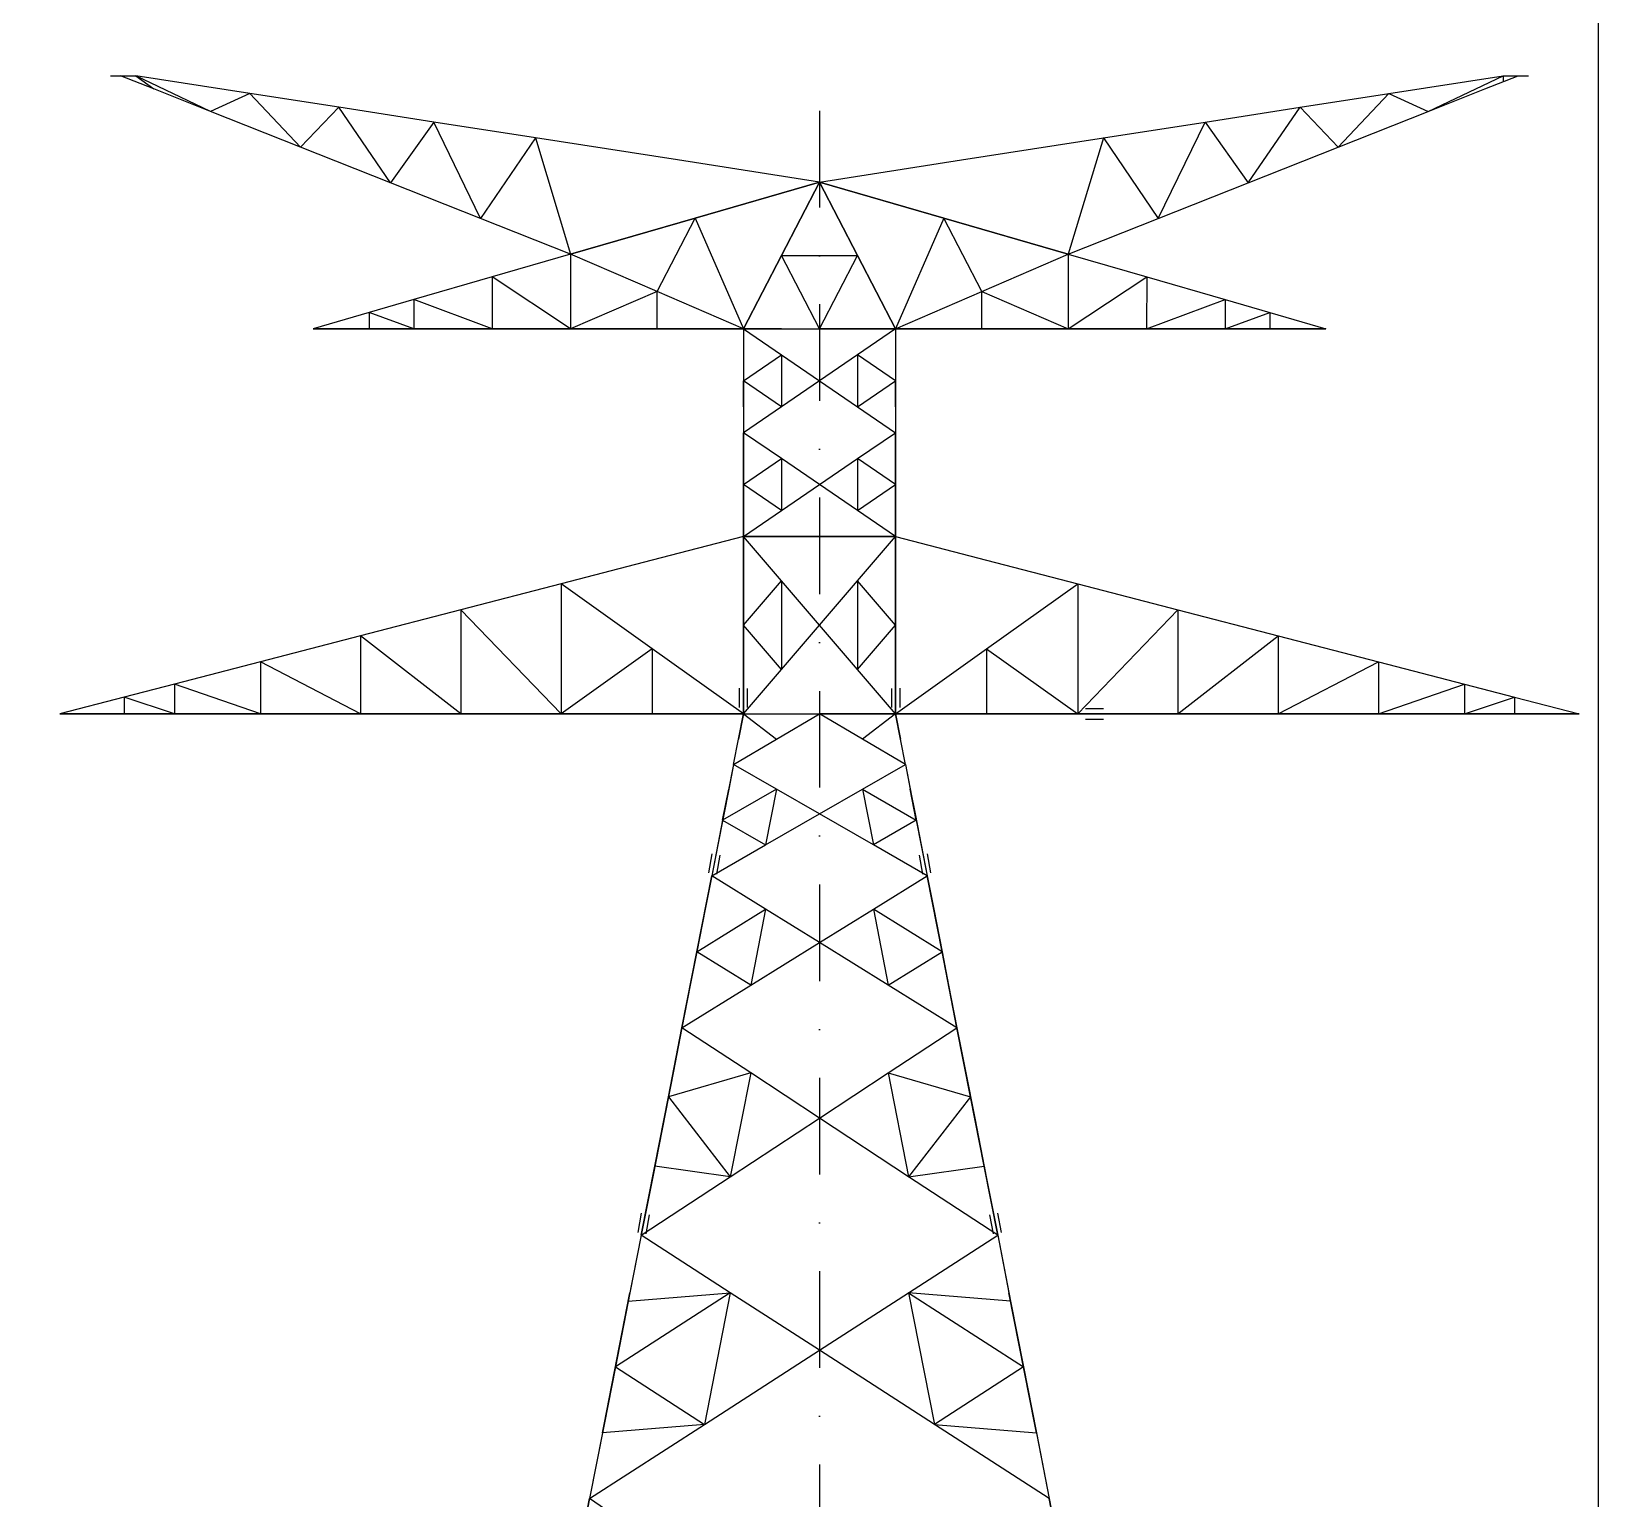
# Model space of a CAD drawing. Extents: x 554281 to 570501, y -61245 to -49765.
# Drawn here: x 568879 to 570501, y -57694 to -56176 of the extents above; entities that cross this region are included whole.
import ezdxf

# ---------------------------------------------------------------- set-up
doc = ezdxf.new("R2010")
doc.units = 0
doc.header["$LTSCALE"] = 200
doc.header["$MEASUREMENT"] = 0
doc.linetypes.add('DASHDOT', pattern=[1, 0.5, -0.25, 0, -0.25])
doc.layers.add('LS', color=7, linetype='CONTINUOUS')
doc.layers.add('MZ', color=6, linetype='DASHDOT')

msp = doc.modelspace()

# ---------------------------------------------------------------- linework, layer by layer
at = {"layer": 'LS', "color": 6, "ltscale": 0.01}
for p, q in [((568960.884, -56221.409), (568971.364, -56221.409)), ((569005.843, -56235.086), (568971.364, -56221.409)), ((569005.843, -56235.086), (568971.364, -56221.409)), ((568971.364, -56221.409), (568987.084, -56221.409)), ((569064.479, -56258.351), (568987.084, -56221.409)), ((569064.479, -56258.351), (568987.084, -56221.409)), ((568987.084, -56221.409), (569005.843, -56235.086)), ((568987.084, -56221.409), (569005.843, -56235.086)), ((569105.194, -56239.802), (568987.084, -56221.409)), ((569105.194, -56239.802), (568987.084, -56221.409)), ((570283.775, -56239.802), (570401.884, -56221.409)), ((570283.775, -56239.802), (570401.884, -56221.409)), ((570324.489, -56258.351), (570401.884, -56221.409)), ((570324.489, -56258.351), (570401.884, -56221.409)), ((570383.125, -56235.086), (570417.604, -56221.409)), ((570383.125, -56235.086), (570417.604, -56221.409)), ((570401.884, -56221.409), (570417.604, -56221.409)), ((570401.884, -56221.409), (570401.884, -56227.645)), ((570417.604, -56221.409), (570428.084, -56221.409)), ((569064.479, -56258.351), (569005.843, -56235.086)), ((569064.479, -56258.351), (569005.843, -56235.086)), ((569064.479, -56258.351), (569005.843, -56235.086)), ((569064.479, -56258.351), (569005.843, -56235.086)), ((569105.194, -56239.802), (569064.479, -56258.351)), ((569105.194, -56239.802), (569064.479, -56258.351)), ((569157.646, -56295.293), (569105.194, -56239.802)), ((569157.646, -56295.293), (569105.194, -56239.802)), ((569197.103, -56254.055), (569105.194, -56239.802)), ((569197.103, -56254.055), (569105.194, -56239.802)), ((569197.103, -56254.055), (569105.194, -56239.802)), ((569197.103, -56254.055), (569105.194, -56239.802)), ((570191.865, -56254.055), (570283.775, -56239.802)), ((570191.865, -56254.055), (570283.775, -56239.802)), ((570191.865, -56254.055), (570283.775, -56239.802)), ((570191.865, -56254.055), (570283.775, -56239.802)), ((570231.322, -56295.293), (570283.775, -56239.802)), ((570231.322, -56295.293), (570283.775, -56239.802)), ((570283.775, -56239.802), (570324.489, -56258.351)), ((570283.775, -56239.802), (570324.489, -56258.351)), ((570324.489, -56258.351), (570383.125, -56235.086)), ((570324.489, -56258.351), (570383.125, -56235.086)), ((570324.489, -56258.351), (570383.125, -56235.086)), ((570324.489, -56258.351), (570383.125, -56235.086)), ((569197.103, -56254.055), (569157.646, -56295.293)), ((569197.103, -56254.055), (569157.646, -56295.293)), ((569250.761, -56332.235), (569197.103, -56254.055)), ((569250.761, -56332.235), (569197.103, -56254.055)), ((569295.511, -56269.408), (569197.103, -56254.055)), ((569295.511, -56269.408), (569197.103, -56254.055)), ((569295.511, -56269.408), (569197.103, -56254.055)), ((569295.511, -56269.408), (569197.103, -56254.055)), ((570093.458, -56269.408), (570191.865, -56254.055)), ((570093.458, -56269.408), (570191.865, -56254.055)), ((570093.458, -56269.408), (570191.865, -56254.055)), ((570093.458, -56269.408), (570191.865, -56254.055)), ((570138.207, -56332.235), (570191.865, -56254.055)), ((570138.207, -56332.235), (570191.865, -56254.055)), ((570191.865, -56254.055), (570231.322, -56295.293)), ((570191.865, -56254.055), (570231.322, -56295.293)), ((569157.646, -56295.293), (569064.479, -56258.351)), ((569157.646, -56295.293), (569064.479, -56258.351)), ((569157.646, -56295.293), (569064.479, -56258.351)), ((569157.646, -56295.293), (569064.479, -56258.351)), ((569295.511, -56269.408), (569250.761, -56332.235)), ((569295.511, -56269.408), (569250.761, -56332.235)), ((569343.876, -56369.177), (569295.511, -56269.408)), ((569343.876, -56369.177), (569295.511, -56269.408)), ((569400.52, -56285.704), (569295.511, -56269.408)), ((569400.52, -56285.704), (569295.511, -56269.408)), ((569400.52, -56285.704), (569295.511, -56269.408)), ((569400.52, -56285.704), (569295.511, -56269.408)), ((569988.448, -56285.704), (570093.458, -56269.408)), ((569988.448, -56285.704), (570093.458, -56269.408)), ((569988.448, -56285.704), (570093.458, -56269.408)), ((569988.448, -56285.704), (570093.458, -56269.408)), ((570045.093, -56369.177), (570093.458, -56269.408)), ((570045.093, -56369.177), (570093.458, -56269.408)), ((570093.458, -56269.408), (570138.207, -56332.235)), ((570093.458, -56269.408), (570138.207, -56332.235)), ((570231.322, -56295.293), (570324.489, -56258.351)), ((570231.322, -56295.293), (570324.489, -56258.351)), ((570231.322, -56295.293), (570324.489, -56258.351)), ((570231.322, -56295.293), (570324.489, -56258.351)), ((569400.52, -56285.704), (569343.876, -56369.177)), ((569400.52, -56285.704), (569343.876, -56369.177)), ((569400.52, -56285.704), (569437.043, -56406.119)), ((569400.52, -56285.704), (569437.043, -56406.119)), ((569400.52, -56285.704), (569437.043, -56406.119)), ((569400.52, -56285.704), (569437.043, -56406.119)), ((569547.502, -56308.603), (569400.52, -56285.704)), ((569547.502, -56308.603), (569400.52, -56285.704)), ((569547.502, -56308.603), (569400.52, -56285.704)), ((569841.466, -56308.603), (569988.448, -56285.704)), ((569841.466, -56308.603), (569988.448, -56285.704)), ((569841.466, -56308.603), (569988.448, -56285.704)), ((569841.466, -56308.603), (569988.448, -56285.704)), ((569988.448, -56285.704), (569951.925, -56406.119)), ((569988.448, -56285.704), (569951.925, -56406.119)), ((569988.448, -56285.704), (569951.925, -56406.119)), ((569988.448, -56285.704), (569951.925, -56406.119)), ((569988.448, -56285.704), (570045.093, -56369.177)), ((569988.448, -56285.704), (570045.093, -56369.177)), ((569250.761, -56332.235), (569157.646, -56295.293)), ((569250.761, -56332.235), (569157.646, -56295.293)), ((569250.761, -56332.235), (569157.646, -56295.293)), ((569250.761, -56332.235), (569157.646, -56295.293)), ((570138.207, -56332.235), (570231.322, -56295.293)), ((570138.207, -56332.235), (570231.322, -56295.293)), ((570138.207, -56332.235), (570231.322, -56295.293)), ((570138.207, -56332.235), (570231.322, -56295.293)), ((569694.484, -56331.449), (569547.502, -56308.603)), ((569694.484, -56331.449), (569547.502, -56308.603)), ((569694.484, -56331.449), (569547.502, -56308.603)), ((569694.484, -56331.449), (569841.466, -56308.603)), ((569694.484, -56331.449), (569841.466, -56308.603)), ((569694.484, -56331.449), (569841.466, -56308.603)), ((569694.484, -56331.449), (569841.466, -56308.603)), ((569343.876, -56369.177), (569250.761, -56332.235)), ((569343.876, -56369.177), (569250.761, -56332.235)), ((569343.876, -56369.177), (569250.761, -56332.235)), ((569343.876, -56369.177), (569250.761, -56332.235)), ((569694.484, -56331.449), (569565.737, -56368.758)), ((569694.484, -56331.449), (569565.737, -56368.758)), ((569565.737, -56368.758), (569694.484, -56331.449)), ((569565.737, -56368.758), (569694.484, -56331.449)), ((569694.484, -56331.449), (569655.184, -56407.429)), ((569694.484, -56331.449), (569655.184, -56407.429)), ((569655.184, -56407.429), (569694.484, -56331.449)), ((569655.184, -56407.429), (569694.484, -56331.449)), ((569694.484, -56331.449), (569733.784, -56407.429)), ((569694.484, -56331.449), (569733.784, -56407.429)), ((569694.484, -56331.449), (569823.231, -56368.758)), ((569694.484, -56331.449), (569823.231, -56368.758)), ((569733.784, -56407.429), (569694.484, -56331.449)), ((569733.784, -56407.429), (569694.484, -56331.449)), ((569823.231, -56368.758), (569694.484, -56331.449)), ((569823.231, -56368.758), (569694.484, -56331.449)), ((570045.093, -56369.177), (570138.207, -56332.235)), ((570045.093, -56369.177), (570138.207, -56332.235)), ((570045.093, -56369.177), (570138.207, -56332.235)), ((570045.093, -56369.177), (570138.207, -56332.235)), ((569437.043, -56406.119), (569343.876, -56369.177)), ((569437.043, -56406.119), (569343.876, -56369.177)), ((569437.043, -56406.119), (569343.876, -56369.177)), ((569437.043, -56406.119), (569343.876, -56369.177)), ((569565.737, -56368.758), (569437.043, -56406.119)), ((569565.737, -56368.758), (569437.043, -56406.119)), ((569437.043, -56406.119), (569565.737, -56368.758)), ((569437.043, -56406.119), (569565.737, -56368.758)), ((569526.437, -56444.738), (569565.737, -56368.758)), ((569526.437, -56444.738), (569565.737, -56368.758)), ((569565.737, -56368.758), (569615.884, -56483.409)), ((569565.737, -56368.758), (569615.884, -56483.409)), ((569823.231, -56368.758), (569773.084, -56483.409)), ((569823.231, -56368.758), (569773.084, -56483.409)), ((569823.231, -56368.758), (569951.925, -56406.119)), ((569823.231, -56368.758), (569951.925, -56406.119)), ((569862.531, -56444.738), (569823.231, -56368.758)), ((569862.531, -56444.738), (569823.231, -56368.758)), ((569951.925, -56406.119), (569823.231, -56368.758)), ((569951.925, -56406.119), (569823.231, -56368.758)), ((569951.925, -56406.119), (570045.093, -56369.177)), ((569951.925, -56406.119), (570045.093, -56369.177)), ((569951.925, -56406.119), (570045.093, -56369.177)), ((569951.925, -56406.119), (570045.093, -56369.177)), ((569437.043, -56406.119), (569355.875, -56429.647)), ((569437.043, -56406.119), (569355.875, -56429.647)), ((569526.437, -56444.738), (569437.043, -56406.119)), ((569526.437, -56444.738), (569437.043, -56406.119)), ((569437.043, -56406.119), (569437.043, -56483.409)), ((569437.043, -56406.119), (569437.043, -56483.409)), ((569526.437, -56444.738), (569437.043, -56406.119)), ((569526.437, -56444.738), (569437.043, -56406.119)), ((569437.043, -56406.119), (569437.043, -56483.409)), ((569437.043, -56406.119), (569437.043, -56483.409)), ((569655.184, -56407.429), (569615.884, -56483.409)), ((569655.184, -56407.429), (569615.884, -56483.409)), ((569615.884, -56483.409), (569655.184, -56407.429)), ((569615.884, -56483.409), (569655.184, -56407.429)), ((569694.484, -56483.409), (569655.184, -56407.429)), ((569694.484, -56483.409), (569655.184, -56407.429)), ((569655.184, -56407.429), (569733.784, -56407.429)), ((569655.184, -56407.429), (569733.784, -56407.429)), ((569694.484, -56483.409), (569733.784, -56407.429)), ((569694.484, -56483.409), (569733.784, -56407.429)), ((569733.784, -56407.429), (569773.084, -56483.409)), ((569733.784, -56407.429), (569773.084, -56483.409)), ((569773.084, -56483.409), (569733.784, -56407.429)), ((569773.084, -56483.409), (569733.784, -56407.429)), ((569862.531, -56444.738), (569951.925, -56406.119)), ((569862.531, -56444.738), (569951.925, -56406.119)), ((569862.531, -56444.738), (569951.925, -56406.119)), ((569862.531, -56444.738), (569951.925, -56406.119)), ((569951.925, -56406.119), (569951.925, -56483.409)), ((569951.925, -56406.119), (569951.925, -56483.409)), ((569951.925, -56406.119), (569951.925, -56483.409)), ((569951.925, -56406.119), (569951.925, -56483.409)), ((569951.925, -56406.119), (570033.093, -56429.647)), ((569951.925, -56406.119), (570033.093, -56429.647)), ((569355.875, -56429.647), (569274.76, -56453.175)), ((569355.875, -56429.647), (569274.76, -56453.175)), ((569437.043, -56483.409), (569355.875, -56429.647)), ((569437.043, -56483.409), (569355.875, -56429.647)), ((569355.875, -56429.647), (569355.928, -56483.409)), ((569355.875, -56429.647), (569355.928, -56483.409)), ((569951.925, -56483.409), (570033.093, -56429.647)), ((569951.925, -56483.409), (570033.093, -56429.647)), ((570033.093, -56429.647), (570033.041, -56483.409)), ((570033.093, -56429.647), (570033.041, -56483.409)), ((570033.093, -56429.647), (570114.208, -56453.175)), ((570033.093, -56429.647), (570114.208, -56453.175)), ((569526.437, -56444.738), (569437.043, -56483.409)), ((569526.437, -56444.738), (569437.043, -56483.409)), ((569615.884, -56483.409), (569526.437, -56444.738)), ((569615.884, -56483.409), (569526.437, -56444.738)), ((569615.884, -56483.409), (569526.437, -56444.738)), ((569615.884, -56483.409), (569526.437, -56444.738)), ((569526.49, -56483.409), (569526.437, -56444.738)), ((569526.49, -56483.409), (569526.437, -56444.738)), ((569773.084, -56483.409), (569862.531, -56444.738)), ((569773.084, -56483.409), (569862.531, -56444.738)), ((569773.084, -56483.409), (569862.531, -56444.738)), ((569773.084, -56483.409), (569862.531, -56444.738)), ((569862.479, -56483.409), (569862.531, -56444.738)), ((569862.479, -56483.409), (569862.531, -56444.738)), ((569862.531, -56444.738), (569951.925, -56483.409)), ((569862.531, -56444.738), (569951.925, -56483.409)), ((569228.439, -56466.589), (569170.484, -56483.409)), ((569228.439, -56466.589), (569170.484, -56483.409)), ((569274.76, -56453.175), (569228.439, -56466.589)), ((569274.76, -56453.175), (569228.439, -56466.589)), ((569274.813, -56483.409), (569228.439, -56466.589)), ((569274.813, -56483.409), (569228.439, -56466.589)), ((569228.439, -56466.589), (569228.439, -56483.409)), ((569228.439, -56466.589), (569228.439, -56483.409)), ((569355.928, -56483.409), (569274.76, -56453.175)), ((569355.928, -56483.409), (569274.76, -56453.175)), ((569274.76, -56453.175), (569274.813, -56483.409)), ((569274.76, -56453.175), (569274.813, -56483.409)), ((569274.76, -56453.175), (569274.813, -56483.409)), ((570033.041, -56483.409), (570114.208, -56453.175)), ((570033.041, -56483.409), (570114.208, -56453.175)), ((570114.208, -56453.175), (570114.156, -56483.409)), ((570114.208, -56453.175), (570114.156, -56483.409)), ((570114.208, -56453.175), (570114.156, -56483.409)), ((570114.156, -56483.409), (570160.53, -56466.589)), ((570114.156, -56483.409), (570160.53, -56466.589)), ((570114.208, -56453.175), (570160.53, -56466.589)), ((570114.208, -56453.175), (570160.53, -56466.589)), ((570160.53, -56466.589), (570160.53, -56483.409)), ((570160.53, -56466.589), (570160.53, -56483.409)), ((570160.53, -56466.589), (570218.484, -56483.409)), ((570160.53, -56466.589), (570218.484, -56483.409)), ((569170.484, -56483.409), (569228.439, -56483.409)), ((569228.439, -56483.409), (569170.484, -56483.409)), ((569228.439, -56483.409), (569170.484, -56483.409)), ((569228.439, -56483.409), (569170.484, -56483.409)), ((569228.439, -56483.409), (569274.813, -56483.409)), ((569274.813, -56483.409), (569228.439, -56483.409)), ((569274.813, -56483.409), (569228.439, -56483.409)), ((569274.813, -56483.409), (569228.439, -56483.409)), ((569274.813, -56483.409), (569355.928, -56483.409)), ((569355.928, -56483.409), (569274.813, -56483.409)), ((569355.928, -56483.409), (569274.813, -56483.409)), ((569355.928, -56483.409), (569274.813, -56483.409)), ((569355.928, -56483.409), (569437.043, -56483.409)), ((569437.043, -56483.409), (569355.928, -56483.409)), ((569437.043, -56483.409), (569355.928, -56483.409)), ((569437.043, -56483.409), (569355.928, -56483.409)), ((569437.043, -56483.409), (569526.49, -56483.409)), ((569526.49, -56483.409), (569437.043, -56483.409)), ((569526.49, -56483.409), (569437.043, -56483.409)), ((569526.49, -56483.409), (569437.043, -56483.409)), ((569526.49, -56483.409), (569615.884, -56483.409)), ((569615.884, -56483.409), (569526.49, -56483.409)), ((569615.884, -56483.409), (569526.49, -56483.409)), ((569615.884, -56483.409), (569526.49, -56483.409)), ((569615.884, -56483.409), (569615.884, -56537.119)), ((569615.884, -56483.409), (569615.884, -56537.119)), ((569615.884, -56483.409), (569655.184, -56510.238)), ((569615.884, -56483.409), (569655.184, -56510.238)), ((569615.884, -56483.409), (569615.884, -56510.238)), ((569615.884, -56483.409), (569615.884, -56510.238)), ((569615.884, -56483.409), (569694.484, -56483.409)), ((569615.884, -56483.409), (569694.484, -56483.409)), ((569655.184, -56483.409), (569615.884, -56483.409)), ((569615.884, -56483.409), (569655.184, -56483.409)), ((569615.884, -56483.409), (569655.184, -56483.409)), ((569615.884, -56483.409), (569655.184, -56483.409)), ((569655.184, -56483.409), (569733.784, -56483.409)), ((569655.184, -56483.409), (569733.784, -56483.409)), ((569655.184, -56483.409), (569694.484, -56483.409)), ((569655.184, -56483.409), (569694.484, -56483.409)), ((569694.484, -56483.409), (569773.084, -56483.409)), ((569694.484, -56483.409), (569773.084, -56483.409)), ((569733.784, -56483.409), (569694.484, -56483.409)), ((569733.784, -56483.409), (569694.484, -56483.409)), ((569773.084, -56483.409), (569733.784, -56510.238)), ((569773.084, -56483.409), (569733.784, -56510.238)), ((569733.784, -56483.409), (569773.084, -56483.409)), ((569733.784, -56483.409), (569773.084, -56483.409)), ((569773.084, -56483.409), (569733.784, -56483.409)), ((569773.084, -56483.409), (569733.784, -56483.409)), ((569773.084, -56483.409), (569773.084, -56537.119)), ((569773.084, -56483.409), (569773.084, -56537.119)), ((569773.084, -56483.409), (569773.084, -56510.238)), ((569773.084, -56483.409), (569773.084, -56510.238)), ((569773.084, -56483.409), (569862.479, -56483.409)), ((569862.479, -56483.409), (569773.084, -56483.409)), ((569773.084, -56483.409), (569862.479, -56483.409)), ((569773.084, -56483.409), (569862.479, -56483.409)), ((569862.479, -56483.409), (569951.925, -56483.409)), ((569951.925, -56483.409), (569862.479, -56483.409)), ((569862.479, -56483.409), (569951.925, -56483.409)), ((569862.479, -56483.409), (569951.925, -56483.409)), ((569951.925, -56483.409), (570033.041, -56483.409)), ((570033.041, -56483.409), (569951.925, -56483.409)), ((569951.925, -56483.409), (570033.041, -56483.409)), ((569951.925, -56483.409), (570033.041, -56483.409)), ((570033.041, -56483.409), (570114.156, -56483.409)), ((570114.156, -56483.409), (570033.041, -56483.409)), ((570033.041, -56483.409), (570114.156, -56483.409)), ((570033.041, -56483.409), (570114.156, -56483.409)), ((570114.156, -56483.409), (570160.53, -56483.409)), ((570160.53, -56483.409), (570114.156, -56483.409)), ((570114.156, -56483.409), (570160.53, -56483.409)), ((570114.156, -56483.409), (570160.53, -56483.409)), ((570160.53, -56483.409), (570218.484, -56483.409)), ((570218.484, -56483.409), (570160.53, -56483.409)), ((570160.53, -56483.409), (570218.484, -56483.409)), ((570160.53, -56483.409), (570218.484, -56483.409)), ((569615.884, -56537.119), (569655.184, -56510.238)), ((569615.884, -56537.119), (569655.184, -56510.238)), ((569615.884, -56510.238), (569615.884, -56537.119)), ((569615.884, -56510.238), (569615.884, -56537.119)), ((569615.884, -56510.238), (569615.884, -56564.001)), ((569615.884, -56510.238), (569615.884, -56564.001)), ((569615.884, -56510.238), (569615.884, -56537.119)), ((569615.884, -56510.238), (569615.884, -56537.119)), ((569655.184, -56510.238), (569655.184, -56564.001)), ((569655.184, -56510.238), (569655.184, -56564.001)), ((569655.184, -56510.238), (569694.484, -56537.119)), ((569655.184, -56510.238), (569694.484, -56537.119)), ((569733.784, -56510.238), (569694.484, -56537.119)), ((569733.784, -56510.238), (569694.484, -56537.119)), ((569733.784, -56510.238), (569733.784, -56564.001)), ((569733.784, -56510.238), (569733.784, -56564.001)), ((569773.084, -56537.119), (569733.784, -56510.238)), ((569773.084, -56537.119), (569733.784, -56510.238)), ((569773.084, -56510.238), (569773.084, -56537.119)), ((569773.084, -56510.238), (569773.084, -56537.119)), ((569773.084, -56510.238), (569773.084, -56564.001)), ((569773.084, -56510.238), (569773.084, -56564.001)), ((569773.084, -56510.238), (569773.084, -56537.119)), ((569773.084, -56510.238), (569773.084, -56537.119)), ((569655.184, -56564.001), (569615.884, -56537.119)), ((569655.184, -56564.001), (569615.884, -56537.119)), ((569615.884, -56564.001), (569615.884, -56537.119)), ((569615.884, -56564.001), (569615.884, -56537.119)), ((569615.884, -56537.119), (569615.884, -56590.829)), ((569615.884, -56537.119), (569615.884, -56590.829)), ((569615.884, -56537.119), (569615.884, -56564.001)), ((569615.884, -56537.119), (569615.884, -56564.001)), ((569694.484, -56537.119), (569655.184, -56564.001)), ((569694.484, -56537.119), (569655.184, -56564.001)), ((569694.484, -56537.119), (569733.784, -56564.001)), ((569694.484, -56537.119), (569733.784, -56564.001)), ((569733.784, -56564.001), (569773.084, -56537.119)), ((569733.784, -56564.001), (569773.084, -56537.119)), ((569773.084, -56564.001), (569773.084, -56537.119)), ((569773.084, -56564.001), (569773.084, -56537.119)), ((569773.084, -56537.119), (569773.084, -56590.829)), ((569773.084, -56537.119), (569773.084, -56590.829)), ((569773.084, -56537.119), (569773.084, -56564.001)), ((569773.084, -56537.119), (569773.084, -56564.001)), ((569655.184, -56564.001), (569615.884, -56590.829)), ((569655.184, -56564.001), (569615.884, -56590.829)), ((569615.884, -56564.001), (569615.884, -56590.829)), ((569615.884, -56564.001), (569615.884, -56590.829)), ((569733.784, -56564.001), (569773.084, -56590.829)), ((569733.784, -56564.001), (569773.084, -56590.829)), ((569773.084, -56564.001), (569773.084, -56590.829)), ((569773.084, -56564.001), (569773.084, -56590.829)), ((569615.884, -56644.539), (569615.884, -56590.829)), ((569615.884, -56644.539), (569615.884, -56590.829)), ((569655.184, -56617.658), (569615.884, -56590.829)), ((569655.184, -56617.658), (569615.884, -56590.829)), ((569615.884, -56590.829), (569615.884, -56617.658)), ((569615.884, -56590.829), (569615.884, -56617.658)), ((569733.784, -56617.658), (569773.084, -56590.829)), ((569733.784, -56617.658), (569773.084, -56590.829)), ((569773.084, -56644.539), (569773.084, -56590.829)), ((569773.084, -56644.539), (569773.084, -56590.829)), ((569773.084, -56590.829), (569773.084, -56617.658)), ((569773.084, -56590.829), (569773.084, -56617.658)), ((569615.884, -56644.539), (569655.184, -56617.658)), ((569615.884, -56644.539), (569655.184, -56617.658)), ((569615.884, -56644.539), (569615.884, -56617.658)), ((569615.884, -56644.539), (569615.884, -56617.658)), ((569615.884, -56617.658), (569615.884, -56671.421)), ((569615.884, -56617.658), (569615.884, -56671.421)), ((569615.884, -56617.658), (569615.884, -56644.539)), ((569615.884, -56617.658), (569615.884, -56644.539)), ((569655.184, -56617.658), (569655.184, -56671.421)), ((569655.184, -56617.658), (569655.184, -56671.421)), ((569694.484, -56644.539), (569655.184, -56617.658)), ((569694.484, -56644.539), (569655.184, -56617.658)), ((569694.484, -56644.539), (569733.784, -56617.658)), ((569694.484, -56644.539), (569733.784, -56617.658)), ((569773.084, -56644.539), (569733.784, -56617.658)), ((569773.084, -56644.539), (569733.784, -56617.658)), ((569733.784, -56617.658), (569733.784, -56671.421)), ((569733.784, -56617.658), (569733.784, -56671.421)), ((569773.084, -56644.539), (569773.084, -56617.658)), ((569773.084, -56644.539), (569773.084, -56617.658)), ((569773.084, -56617.658), (569773.084, -56671.421)), ((569773.084, -56617.658), (569773.084, -56671.421)), ((569773.084, -56617.658), (569773.084, -56644.539)), ((569773.084, -56617.658), (569773.084, -56644.539)), ((569655.184, -56671.421), (569615.884, -56644.539)), ((569655.184, -56671.421), (569615.884, -56644.539)), ((569615.884, -56671.421), (569615.884, -56644.539)), ((569615.884, -56671.421), (569615.884, -56644.539)), ((569615.884, -56698.249), (569615.884, -56644.539)), ((569615.884, -56698.249), (569615.884, -56644.539)), ((569615.884, -56644.539), (569615.884, -56671.421)), ((569615.884, -56644.539), (569615.884, -56671.421)), ((569655.184, -56671.421), (569694.484, -56644.539)), ((569655.184, -56671.421), (569694.484, -56644.539)), ((569733.784, -56671.421), (569694.484, -56644.539)), ((569733.784, -56671.421), (569694.484, -56644.539)), ((569733.784, -56671.421), (569773.084, -56644.539)), ((569733.784, -56671.421), (569773.084, -56644.539)), ((569773.084, -56671.421), (569773.084, -56644.539)), ((569773.084, -56671.421), (569773.084, -56644.539)), ((569773.084, -56698.249), (569773.084, -56644.539)), ((569773.084, -56698.249), (569773.084, -56644.539)), ((569773.084, -56644.539), (569773.084, -56671.421)), ((569773.084, -56644.539), (569773.084, -56671.421)), ((569615.884, -56698.249), (569655.184, -56671.421)), ((569615.884, -56698.249), (569655.184, -56671.421)), ((569615.884, -56671.421), (569615.884, -56698.249)), ((569615.884, -56671.421), (569615.884, -56698.249)), ((569773.084, -56698.249), (569733.784, -56671.421)), ((569773.084, -56698.249), (569733.784, -56671.421)), ((569773.084, -56671.421), (569773.084, -56698.249)), ((569773.084, -56671.421), (569773.084, -56698.249)), ((569615.884, -56698.249), (569521.564, -56722.72)), ((569615.884, -56698.249), (569521.564, -56722.72)), ((569615.884, -56698.249), (569521.564, -56722.72)), ((569615.884, -56698.249), (569521.564, -56722.72)), ((569615.884, -56698.249), (569773.084, -56698.249)), ((569615.884, -56698.249), (569773.084, -56698.249)), ((569615.884, -56698.249), (569773.084, -56698.249)), ((569773.084, -56698.249), (569615.884, -56698.249)), ((569615.884, -56789.949), (569615.884, -56698.249)), ((569615.884, -56789.949), (569615.884, -56698.249)), ((569655.184, -56744.099), (569615.884, -56698.249)), ((569655.184, -56744.099), (569615.884, -56698.249)), ((569615.884, -56698.249), (569615.884, -56744.099)), ((569615.884, -56698.249), (569615.884, -56744.099)), ((569733.784, -56744.099), (569773.084, -56698.249)), ((569733.784, -56744.099), (569773.084, -56698.249)), ((569773.084, -56698.249), (569867.404, -56722.72)), ((569773.084, -56698.249), (569867.404, -56722.72)), ((569773.084, -56789.949), (569773.084, -56698.249)), ((569773.084, -56789.949), (569773.084, -56698.249)), ((569773.084, -56698.249), (569773.084, -56744.099)), ((569773.084, -56698.249), (569773.084, -56744.099)), ((569773.084, -56698.249), (569867.404, -56722.72)), ((569773.084, -56698.249), (569867.404, -56722.72)), ((569521.564, -56722.72), (569427.244, -56747.139)), ((569521.564, -56722.72), (569427.244, -56747.139)), ((569521.564, -56722.72), (569427.244, -56747.139)), ((569521.564, -56722.72), (569427.244, -56747.139)), ((569867.404, -56722.72), (569961.724, -56747.139)), ((569867.404, -56722.72), (569961.724, -56747.139)), ((569867.404, -56722.72), (569961.724, -56747.139)), ((569867.404, -56722.72), (569961.724, -56747.139)), ((569427.244, -56747.139), (569323.492, -56774.072)), ((569427.244, -56747.139), (569323.492, -56774.072)), ((569521.564, -56814.42), (569427.244, -56747.139)), ((569521.564, -56814.42), (569427.244, -56747.139)), ((569427.244, -56747.139), (569427.244, -56881.649)), ((569427.244, -56747.139), (569427.244, -56881.649)), ((569521.564, -56814.42), (569427.244, -56747.139)), ((569521.564, -56814.42), (569427.244, -56747.139)), ((569427.244, -56747.139), (569427.244, -56881.649)), ((569427.244, -56747.139), (569427.244, -56881.649)), ((569615.884, -56789.949), (569655.184, -56744.099)), ((569615.884, -56789.949), (569655.184, -56744.099)), ((569615.884, -56789.949), (569615.884, -56744.099)), ((569615.884, -56789.949), (569615.884, -56744.099)), ((569615.884, -56744.099), (569615.884, -56835.799)), ((569615.884, -56744.099), (569615.884, -56835.799)), ((569615.884, -56744.099), (569615.884, -56789.949)), ((569615.884, -56744.099), (569615.884, -56789.949)), ((569655.184, -56744.099), (569655.184, -56835.799)), ((569655.184, -56744.099), (569655.184, -56835.799)), ((569694.484, -56789.949), (569655.184, -56744.099)), ((569694.484, -56789.949), (569655.184, -56744.099)), ((569694.484, -56789.949), (569733.784, -56744.099)), ((569694.484, -56789.949), (569733.784, -56744.099)), ((569773.084, -56789.949), (569733.784, -56744.099)), ((569773.084, -56789.949), (569733.784, -56744.099)), ((569733.784, -56744.099), (569733.784, -56835.799)), ((569733.784, -56744.099), (569733.784, -56835.799)), ((569773.084, -56789.949), (569773.084, -56744.099)), ((569773.084, -56789.949), (569773.084, -56744.099)), ((569773.084, -56744.099), (569773.084, -56835.799)), ((569773.084, -56744.099), (569773.084, -56835.799)), ((569773.084, -56744.099), (569773.084, -56789.949)), ((569773.084, -56744.099), (569773.084, -56789.949)), ((569867.404, -56814.42), (569961.724, -56747.139)), ((569867.404, -56814.42), (569961.724, -56747.139)), ((569867.404, -56814.42), (569961.724, -56747.139)), ((569867.404, -56814.42), (569961.724, -56747.139)), ((569961.724, -56747.139), (569961.724, -56881.649)), ((569961.724, -56747.139), (569961.724, -56881.649)), ((569961.724, -56747.139), (569961.724, -56881.649)), ((569961.724, -56747.139), (569961.724, -56881.649)), ((569961.724, -56747.139), (570065.476, -56774.072)), ((569961.724, -56747.139), (570065.476, -56774.072)), ((569323.492, -56774.072), (569219.74, -56800.953)), ((569323.492, -56774.072), (569219.74, -56800.953)), ((569427.244, -56881.649), (569323.492, -56774.072)), ((569427.244, -56881.649), (569323.492, -56774.072)), ((569323.492, -56774.072), (569323.492, -56881.649)), ((569323.492, -56774.072), (569323.492, -56881.649)), ((569961.724, -56881.649), (570065.476, -56774.072)), ((569961.724, -56881.649), (570065.476, -56774.072)), ((570065.476, -56774.072), (570065.476, -56881.649)), ((570065.476, -56774.072), (570065.476, -56881.649)), ((570065.476, -56774.072), (570169.228, -56800.953)), ((570065.476, -56774.072), (570169.228, -56800.953)), ((569655.184, -56835.799), (569615.884, -56789.949)), ((569655.184, -56835.799), (569615.884, -56789.949)), ((569615.884, -56835.799), (569615.884, -56789.949)), ((569615.884, -56835.799), (569615.884, -56789.949)), ((569615.884, -56881.649), (569615.884, -56789.949)), ((569615.884, -56881.649), (569615.884, -56789.949)), ((569615.884, -56789.949), (569615.884, -56835.799)), ((569615.884, -56789.949), (569615.884, -56835.799)), ((569655.184, -56835.799), (569694.484, -56789.949)), ((569655.184, -56835.799), (569694.484, -56789.949)), ((569733.784, -56835.799), (569694.484, -56789.949)), ((569733.784, -56835.799), (569694.484, -56789.949)), ((569733.784, -56835.799), (569773.084, -56789.949)), ((569733.784, -56835.799), (569773.084, -56789.949)), ((569773.084, -56835.799), (569773.084, -56789.949)), ((569773.084, -56835.799), (569773.084, -56789.949)), ((569773.084, -56881.649), (569773.084, -56789.949)), ((569773.084, -56881.649), (569773.084, -56789.949)), ((569773.084, -56789.949), (569773.084, -56835.799)), ((569773.084, -56789.949), (569773.084, -56835.799)), ((569219.74, -56800.953), (569115.988, -56827.835)), ((569219.74, -56800.953), (569115.988, -56827.835)), ((569323.492, -56881.649), (569219.74, -56800.953)), ((569323.492, -56881.649), (569219.74, -56800.953)), ((569219.74, -56800.953), (569219.74, -56881.649)), ((569219.74, -56800.953), (569219.74, -56881.649)), ((570065.476, -56881.649), (570169.228, -56800.953)), ((570065.476, -56881.649), (570169.228, -56800.953)), ((570169.228, -56800.953), (570169.228, -56881.649)), ((570169.228, -56800.953), (570169.228, -56881.649)), ((570169.228, -56800.953), (570272.98, -56827.835)), ((570169.228, -56800.953), (570272.98, -56827.835)), ((569521.564, -56814.42), (569427.244, -56881.649)), ((569521.564, -56814.42), (569427.244, -56881.649)), ((569615.884, -56881.649), (569521.564, -56814.42)), ((569615.884, -56881.649), (569521.564, -56814.42)), ((569615.884, -56881.649), (569521.564, -56814.42)), ((569615.884, -56881.649), (569521.564, -56814.42)), ((569521.564, -56814.42), (569521.564, -56881.649)), ((569521.564, -56814.42), (569521.564, -56881.649)), ((569773.084, -56881.649), (569867.404, -56814.42)), ((569773.084, -56881.649), (569867.404, -56814.42)), ((569773.084, -56881.649), (569867.404, -56814.42)), ((569773.084, -56881.649), (569867.404, -56814.42)), ((569867.404, -56814.42), (569961.724, -56881.649)), ((569867.404, -56814.42), (569961.724, -56881.649)), ((569867.404, -56814.42), (569867.404, -56881.649)), ((569867.404, -56814.42), (569867.404, -56881.649)), ((569115.988, -56827.835), (569027.065, -56850.891)), ((569115.988, -56827.835), (569027.065, -56850.891)), ((569219.74, -56881.649), (569115.988, -56827.835)), ((569219.74, -56881.649), (569115.988, -56827.835)), ((569115.988, -56827.835), (569115.988, -56881.649)), ((569115.988, -56827.835), (569115.988, -56881.649)), ((569115.988, -56827.835), (569115.988, -56881.649)), ((569615.884, -56881.649), (569655.184, -56835.799)), ((569615.884, -56881.649), (569655.184, -56835.799)), ((569615.884, -56835.799), (569615.884, -56881.649)), ((569615.884, -56835.799), (569615.884, -56881.649)), ((569773.084, -56881.649), (569733.784, -56835.799)), ((569773.084, -56881.649), (569733.784, -56835.799)), ((569773.084, -56835.799), (569773.084, -56881.649)), ((569773.084, -56835.799), (569773.084, -56881.649)), ((570169.228, -56881.649), (570272.98, -56827.835)), ((570169.228, -56881.649), (570272.98, -56827.835)), ((570272.98, -56827.835), (570272.98, -56881.649)), ((570272.98, -56827.835), (570272.98, -56881.649)), ((570272.98, -56827.835), (570272.98, -56881.649)), ((570272.98, -56827.835), (570361.903, -56850.891)), ((570272.98, -56827.835), (570361.903, -56850.891)), ((569027.065, -56850.891), (568975.189, -56864.357)), ((569027.065, -56850.891), (568975.189, -56864.357)), ((569115.988, -56881.649), (569027.065, -56850.891)), ((569115.988, -56881.649), (569027.065, -56850.891)), ((569027.065, -56850.891), (569027.065, -56881.649)), ((569027.065, -56850.891), (569027.065, -56881.649)), ((569611.415, -56855.361), (569611.394, -56875.352)), ((569619.799, -56855.369), (569619.778, -56875.361)), ((569769.17, -56855.369), (569769.191, -56875.361)), ((569777.554, -56855.361), (569777.575, -56875.352)), ((570272.98, -56881.649), (570361.903, -56850.891)), ((570272.98, -56881.649), (570361.903, -56850.891)), ((570361.903, -56850.891), (570361.903, -56881.649)), ((570361.903, -56850.891), (570361.903, -56881.649)), ((570361.903, -56850.891), (570413.779, -56864.357)), ((570361.903, -56850.891), (570413.779, -56864.357)), ((568975.189, -56864.357), (568908.484, -56881.649)), ((568975.189, -56864.357), (568908.484, -56881.649)), ((569027.065, -56881.649), (568975.189, -56864.357)), ((569027.065, -56881.649), (568975.189, -56864.357)), ((568975.189, -56864.357), (568975.189, -56881.649)), ((568975.189, -56864.357), (568975.189, -56881.649)), ((570361.903, -56881.649), (570413.779, -56864.357)), ((570361.903, -56881.649), (570413.779, -56864.357)), ((570413.779, -56864.357), (570413.779, -56881.649)), ((570413.779, -56864.357), (570413.779, -56881.649)), ((570413.779, -56864.357), (570480.484, -56881.649)), ((570413.779, -56864.357), (570480.484, -56881.649)), ((568908.484, -56881.649), (568975.189, -56881.649)), ((568975.189, -56881.649), (568908.484, -56881.649)), ((568975.189, -56881.649), (568908.484, -56881.649)), ((568975.189, -56881.649), (568908.484, -56881.649)), ((568975.189, -56881.649), (569027.065, -56881.649)), ((569027.065, -56881.649), (568975.189, -56881.649)), ((569027.065, -56881.649), (568975.189, -56881.649)), ((569027.065, -56881.649), (568975.189, -56881.649)), ((569027.065, -56881.649), (569115.988, -56881.649)), ((569115.988, -56881.649), (569027.065, -56881.649)), ((569115.988, -56881.649), (569027.065, -56881.649)), ((569115.988, -56881.649), (569027.065, -56881.649)), ((569115.988, -56881.649), (569219.74, -56881.649)), ((569219.74, -56881.649), (569115.988, -56881.649)), ((569219.74, -56881.649), (569115.988, -56881.649)), ((569219.74, -56881.649), (569115.988, -56881.649)), ((569219.74, -56881.649), (569323.492, -56881.649)), ((569323.492, -56881.649), (569219.74, -56881.649)), ((569323.492, -56881.649), (569219.74, -56881.649)), ((569323.492, -56881.649), (569219.74, -56881.649)), ((569323.492, -56881.649), (569427.244, -56881.649)), ((569427.244, -56881.649), (569323.492, -56881.649)), ((569427.244, -56881.649), (569323.492, -56881.649)), ((569427.244, -56881.649), (569323.492, -56881.649)), ((569427.244, -56881.649), (569521.564, -56881.649)), ((569521.564, -56881.649), (569427.244, -56881.649)), ((569521.564, -56881.649), (569427.244, -56881.649)), ((569521.564, -56881.649), (569427.244, -56881.649)), ((569521.564, -56881.649), (569615.884, -56881.649)), ((569615.884, -56881.649), (569521.564, -56881.649)), ((569615.884, -56881.649), (569521.564, -56881.649)), ((569615.884, -56881.649), (569521.564, -56881.649)), ((569605.614, -56934.049), (569615.884, -56881.649)), ((569605.614, -56934.049), (569615.884, -56881.649)), ((569610.749, -56907.849), (569615.884, -56881.649)), ((569610.749, -56907.849), (569615.884, -56881.649)), ((569615.884, -56881.649), (569610.749, -56907.849)), ((569615.884, -56881.649), (569610.749, -56907.849)), ((569615.884, -56881.649), (569694.484, -56881.649)), ((569615.884, -56881.649), (569655.184, -56881.649)), ((569615.884, -56881.649), (569655.184, -56881.649)), ((569615.884, -56881.649), (569655.184, -56881.649)), ((569615.884, -56881.649), (569655.184, -56881.649)), ((569615.884, -56881.649), (569694.484, -56881.649)), ((569615.884, -56881.649), (569694.484, -56881.649)), ((569615.884, -56881.649), (569694.484, -56881.649)), ((569615.884, -56881.649), (569655.184, -56881.649)), ((569615.884, -56881.649), (569655.184, -56881.649)), ((569615.884, -56881.649), (569655.184, -56881.649)), ((569615.884, -56881.649), (569655.184, -56881.649)), ((569615.884, -56881.649), (569650.049, -56907.849)), ((569615.884, -56881.649), (569650.049, -56907.849)), ((569650.049, -56907.849), (569694.484, -56881.649)), ((569650.049, -56907.849), (569694.484, -56881.649)), ((569655.184, -56881.649), (569733.784, -56881.649)), ((569655.184, -56881.649), (569733.784, -56881.649)), ((569655.184, -56881.649), (569694.484, -56881.649)), ((569655.184, -56881.649), (569694.484, -56881.649)), ((569655.184, -56881.649), (569733.784, -56881.649)), ((569655.184, -56881.649), (569733.784, -56881.649)), ((569655.184, -56881.649), (569694.484, -56881.649)), ((569655.184, -56881.649), (569694.484, -56881.649)), ((569694.484, -56881.649), (569773.084, -56881.649)), ((569733.784, -56881.649), (569694.484, -56881.649)), ((569733.784, -56881.649), (569694.484, -56881.649)), ((569694.484, -56881.649), (569773.084, -56881.649)), ((569694.484, -56881.649), (569773.084, -56881.649)), ((569694.484, -56881.649), (569773.084, -56881.649)), ((569733.784, -56881.649), (569694.484, -56881.649)), ((569733.784, -56881.649), (569694.484, -56881.649)), ((569738.919, -56907.849), (569694.484, -56881.649)), ((569738.919, -56907.849), (569694.484, -56881.649)), ((569773.084, -56881.649), (569733.784, -56881.649)), ((569733.784, -56881.649), (569773.084, -56881.649)), ((569773.084, -56881.649), (569733.784, -56881.649)), ((569773.084, -56881.649), (569733.784, -56881.649)), ((569773.084, -56881.649), (569733.784, -56881.649)), ((569733.784, -56881.649), (569773.084, -56881.649)), ((569773.084, -56881.649), (569733.784, -56881.649)), ((569773.084, -56881.649), (569733.784, -56881.649)), ((569773.084, -56881.649), (569733.784, -56881.649)), ((569733.784, -56881.649), (569773.084, -56881.649)), ((569773.084, -56881.649), (569733.784, -56881.649)), ((569773.084, -56881.649), (569733.784, -56881.649)), ((569773.084, -56881.649), (569738.919, -56907.849)), ((569773.084, -56881.649), (569738.919, -56907.849)), ((569773.084, -56881.649), (569867.404, -56881.649)), ((569867.404, -56881.649), (569773.084, -56881.649)), ((569773.084, -56881.649), (569867.404, -56881.649)), ((569773.084, -56881.649), (569867.404, -56881.649)), ((569778.219, -56907.849), (569773.084, -56881.649)), ((569778.219, -56907.849), (569773.084, -56881.649)), ((569783.355, -56934.049), (569773.084, -56881.649)), ((569783.355, -56934.049), (569773.084, -56881.649)), ((569773.084, -56881.649), (569778.219, -56907.849)), ((569773.084, -56881.649), (569778.219, -56907.849)), ((569867.404, -56881.649), (569961.724, -56881.649)), ((569961.724, -56881.649), (569867.404, -56881.649)), ((569867.404, -56881.649), (569961.724, -56881.649)), ((569867.404, -56881.649), (569961.724, -56881.649)), ((569961.724, -56881.649), (570065.476, -56881.649)), ((570065.476, -56881.649), (569961.724, -56881.649)), ((569961.724, -56881.649), (570065.476, -56881.649)), ((569961.724, -56881.649), (570065.476, -56881.649)), ((569969.94, -56876.184), (569988.352, -56876.184)), ((569969.94, -56887.115), (569988.352, -56887.115)), ((570065.476, -56881.649), (570169.228, -56881.649)), ((570169.228, -56881.649), (570065.476, -56881.649)), ((570065.476, -56881.649), (570169.228, -56881.649)), ((570065.476, -56881.649), (570169.228, -56881.649)), ((570169.228, -56881.649), (570272.98, -56881.649)), ((570272.98, -56881.649), (570169.228, -56881.649)), ((570169.228, -56881.649), (570272.98, -56881.649)), ((570169.228, -56881.649), (570272.98, -56881.649)), ((570272.98, -56881.649), (570361.903, -56881.649)), ((570361.903, -56881.649), (570272.98, -56881.649)), ((570272.98, -56881.649), (570361.903, -56881.649)), ((570272.98, -56881.649), (570361.903, -56881.649)), ((570361.903, -56881.649), (570413.779, -56881.649)), ((570413.779, -56881.649), (570361.903, -56881.649)), ((570361.903, -56881.649), (570413.779, -56881.649)), ((570361.903, -56881.649), (570413.779, -56881.649)), ((570413.779, -56881.649), (570480.484, -56881.649)), ((570480.484, -56881.649), (570413.779, -56881.649)), ((570413.779, -56881.649), (570480.484, -56881.649)), ((570413.779, -56881.649), (570480.484, -56881.649)), ((569605.614, -56934.049), (569610.749, -56907.849)), ((569605.614, -56934.049), (569610.749, -56907.849)), ((569605.614, -56934.049), (569650.049, -56907.849)), ((569605.614, -56934.049), (569650.049, -56907.849)), ((569783.355, -56934.049), (569738.919, -56907.849)), ((569783.355, -56934.049), (569738.919, -56907.849)), ((569783.355, -56934.049), (569778.219, -56907.849)), ((569783.355, -56934.049), (569778.219, -56907.849)), ((569605.614, -56934.049), (569594.295, -56991.689)), ((569605.614, -56934.049), (569594.295, -56991.689)), ((569605.614, -56934.049), (569600.583, -56959.621)), ((569605.614, -56934.049), (569600.583, -56959.621)), ((569650.049, -56959.621), (569605.614, -56934.049)), ((569650.049, -56959.621), (569605.614, -56934.049)), ((569738.919, -56959.621), (569783.355, -56934.049)), ((569738.919, -56959.621), (569783.355, -56934.049)), ((569783.355, -56934.049), (569788.385, -56959.621)), ((569783.355, -56934.049), (569788.385, -56959.621)), ((569783.355, -56934.049), (569794.673, -56991.689)), ((569783.355, -56934.049), (569794.673, -56991.689)), ((569600.583, -56959.621), (569589.317, -57017.261)), ((569600.583, -56959.621), (569589.317, -57017.261)), ((569594.295, -56991.689), (569600.583, -56959.621)), ((569594.295, -56991.689), (569600.583, -56959.621)), ((569650.049, -56959.621), (569594.295, -56991.689)), ((569650.049, -56959.621), (569594.295, -56991.689)), ((569600.583, -56959.621), (569595.605, -56985.192)), ((569600.583, -56959.621), (569595.605, -56985.192)), ((569650.049, -56959.621), (569638.731, -57017.261)), ((569650.049, -56959.621), (569638.731, -57017.261)), ((569694.484, -56985.192), (569650.049, -56959.621)), ((569694.484, -56985.192), (569650.049, -56959.621)), ((569694.484, -56985.192), (569738.919, -56959.621)), ((569694.484, -56985.192), (569738.919, -56959.621)), ((569738.919, -56959.621), (569794.673, -56991.689)), ((569738.919, -56959.621), (569794.673, -56991.689)), ((569738.919, -56959.621), (569750.238, -57017.261)), ((569738.919, -56959.621), (569750.238, -57017.261)), ((569788.385, -56959.621), (569793.363, -56985.192)), ((569788.385, -56959.621), (569793.363, -56985.192)), ((569794.673, -56991.689), (569788.385, -56959.621)), ((569794.673, -56991.689), (569788.385, -56959.621)), ((569788.385, -56959.621), (569799.651, -57017.261)), ((569788.385, -56959.621), (569799.651, -57017.261)), ((569595.605, -56985.192), (569589.317, -57017.261)), ((569595.605, -56985.192), (569589.317, -57017.261)), ((569638.731, -57017.261), (569694.484, -56985.192)), ((569638.731, -57017.261), (569694.484, -56985.192)), ((569750.238, -57017.261), (569694.484, -56985.192)), ((569750.238, -57017.261), (569694.484, -56985.192)), ((569793.363, -56985.192), (569799.651, -57017.261)), ((569793.363, -56985.192), (569799.651, -57017.261)), ((569594.295, -56991.689), (569583.029, -57049.329)), ((569594.295, -56991.689), (569583.029, -57049.329)), ((569594.295, -56991.689), (569589.317, -57017.261)), ((569594.295, -56991.689), (569589.317, -57017.261)), ((569594.295, -56991.689), (569638.731, -57017.261)), ((569594.295, -56991.689), (569638.731, -57017.261)), ((569794.673, -56991.689), (569750.238, -57017.261)), ((569794.673, -56991.689), (569750.238, -57017.261)), ((569794.673, -56991.689), (569805.939, -57049.329)), ((569794.673, -56991.689), (569805.939, -57049.329)), ((569794.673, -56991.689), (569799.651, -57017.261)), ((569794.673, -56991.689), (569799.651, -57017.261)), ((569589.317, -57017.261), (569583.029, -57049.329)), ((569589.317, -57017.261), (569583.029, -57049.329)), ((569583.029, -57049.329), (569638.731, -57017.261)), ((569583.029, -57049.329), (569638.731, -57017.261)), ((569805.939, -57049.329), (569750.238, -57017.261)), ((569805.939, -57049.329), (569750.238, -57017.261)), ((569799.651, -57017.261), (569805.939, -57049.329)), ((569799.651, -57017.261), (569805.939, -57049.329)), ((569799.651, -57017.261), (569805.939, -57049.329)), ((569799.651, -57017.261), (569805.939, -57049.329)), ((569583.125, -57026.575), (569579.616, -57046.256)), ((569591.379, -57028.047), (569587.869, -57047.728)), ((569797.589, -57028.047), (569801.099, -57047.728)), ((569805.843, -57026.575), (569809.353, -57046.256)), ((569567.571, -57127.929), (569583.029, -57049.329)), ((569567.571, -57127.929), (569583.029, -57049.329)), ((569583.029, -57049.329), (569576.217, -57083.861)), ((569583.029, -57049.329), (569576.217, -57083.861)), ((569638.731, -57083.861), (569583.029, -57049.329)), ((569638.731, -57083.861), (569583.029, -57049.329)), ((569750.238, -57083.861), (569805.939, -57049.329)), ((569750.238, -57083.861), (569805.939, -57049.329)), ((569821.397, -57127.929), (569805.939, -57049.329)), ((569821.397, -57127.929), (569805.939, -57049.329)), ((569805.939, -57049.329), (569812.751, -57083.861)), ((569805.939, -57049.329), (569812.751, -57083.861)), ((569576.217, -57083.861), (569560.812, -57162.461)), ((569576.217, -57083.861), (569560.812, -57162.461)), ((569567.571, -57127.929), (569638.731, -57083.861)), ((569567.571, -57127.929), (569638.731, -57083.861)), ((569576.217, -57083.861), (569567.571, -57127.929)), ((569576.217, -57083.861), (569567.571, -57127.929)), ((569576.217, -57083.861), (569569.458, -57118.393)), ((569576.217, -57083.861), (569569.458, -57118.393)), ((569638.731, -57083.861), (569623.325, -57162.461)), ((569638.731, -57083.861), (569623.325, -57162.461)), ((569694.484, -57118.393), (569638.731, -57083.861)), ((569694.484, -57118.393), (569638.731, -57083.861)), ((569694.484, -57118.393), (569750.238, -57083.861)), ((569694.484, -57118.393), (569750.238, -57083.861)), ((569750.238, -57083.861), (569765.643, -57162.461)), ((569750.238, -57083.861), (569765.643, -57162.461)), ((569821.397, -57127.929), (569750.238, -57083.861)), ((569821.397, -57127.929), (569750.238, -57083.861)), ((569812.751, -57083.861), (569821.397, -57127.929)), ((569812.751, -57083.861), (569821.397, -57127.929)), ((569812.751, -57083.861), (569828.157, -57162.461)), ((569812.751, -57083.861), (569828.157, -57162.461)), ((569812.751, -57083.861), (569819.511, -57118.393)), ((569812.751, -57083.861), (569819.511, -57118.393)), ((569552.166, -57206.529), (569567.571, -57127.929)), ((569552.166, -57206.529), (569567.571, -57127.929)), ((569569.458, -57118.393), (569560.812, -57162.461)), ((569569.458, -57118.393), (569560.812, -57162.461)), ((569567.571, -57127.929), (569560.812, -57162.461)), ((569567.571, -57127.929), (569560.812, -57162.461)), ((569623.325, -57162.461), (569567.571, -57127.929)), ((569623.325, -57162.461), (569567.571, -57127.929)), ((569623.325, -57162.461), (569694.484, -57118.393)), ((569623.325, -57162.461), (569694.484, -57118.393)), ((569765.643, -57162.461), (569694.484, -57118.393)), ((569765.643, -57162.461), (569694.484, -57118.393)), ((569765.643, -57162.461), (569821.397, -57127.929)), ((569765.643, -57162.461), (569821.397, -57127.929)), ((569819.511, -57118.393), (569828.157, -57162.461)), ((569819.511, -57118.393), (569828.157, -57162.461)), ((569821.397, -57127.929), (569828.157, -57162.461)), ((569821.397, -57127.929), (569828.157, -57162.461)), ((569836.803, -57206.529), (569821.397, -57127.929)), ((569836.803, -57206.529), (569821.397, -57127.929)), ((569552.166, -57206.529), (569623.325, -57162.461)), ((569552.166, -57206.529), (569623.325, -57162.461)), ((569560.812, -57162.461), (569552.166, -57206.529)), ((569560.812, -57162.461), (569552.166, -57206.529)), ((569836.803, -57206.529), (569765.643, -57162.461)), ((569836.803, -57206.529), (569765.643, -57162.461)), ((569828.157, -57162.461), (569836.803, -57206.529)), ((569828.157, -57162.461), (569836.803, -57206.529)), ((569538.123, -57278.16), (569552.166, -57206.529)), ((569538.123, -57278.16), (569552.166, -57206.529)), ((569552.166, -57206.529), (569542.996, -57253.323)), ((569552.166, -57206.529), (569542.996, -57253.323)), ((569623.325, -57253.323), (569552.166, -57206.529)), ((569623.325, -57253.323), (569552.166, -57206.529)), ((569765.643, -57253.323), (569836.803, -57206.529)), ((569765.643, -57253.323), (569836.803, -57206.529)), ((569850.846, -57278.16), (569836.803, -57206.529)), ((569850.846, -57278.16), (569836.803, -57206.529)), ((569836.803, -57206.529), (569845.973, -57253.323)), ((569836.803, -57206.529), (569845.973, -57253.323)), ((569542.996, -57253.323), (569521.931, -57360.743)), ((569542.996, -57253.323), (569521.931, -57360.743)), ((569542.996, -57253.323), (569533.826, -57300.116)), ((569542.996, -57253.323), (569533.826, -57300.116)), ((569623.325, -57253.323), (569538.123, -57278.16)), ((569623.325, -57253.323), (569538.123, -57278.16)), ((569538.123, -57278.16), (569542.996, -57253.323)), ((569538.123, -57278.16), (569542.996, -57253.323)), ((569623.325, -57253.323), (569602.26, -57360.743)), ((569623.325, -57253.323), (569602.26, -57360.743)), ((569694.484, -57300.116), (569623.325, -57253.323)), ((569694.484, -57300.116), (569623.325, -57253.323)), ((569694.484, -57300.116), (569765.643, -57253.323)), ((569694.484, -57300.116), (569765.643, -57253.323)), ((569765.643, -57253.323), (569850.846, -57278.16)), ((569765.643, -57253.323), (569850.846, -57278.16)), ((569765.643, -57253.323), (569786.708, -57360.743)), ((569765.643, -57253.323), (569786.708, -57360.743)), ((569850.846, -57278.16), (569845.973, -57253.323)), ((569850.846, -57278.16), (569845.973, -57253.323)), ((569845.973, -57253.323), (569867.037, -57360.743)), ((569845.973, -57253.323), (569867.037, -57360.743)), ((569845.973, -57253.323), (569855.143, -57300.116)), ((569845.973, -57253.323), (569855.143, -57300.116)), ((569538.123, -57278.16), (569521.931, -57360.743)), ((569538.123, -57278.16), (569521.931, -57360.743)), ((569524.079, -57349.739), (569538.123, -57278.16)), ((569524.079, -57349.739), (569538.123, -57278.16)), ((569538.123, -57278.16), (569602.26, -57360.743)), ((569538.123, -57278.16), (569602.26, -57360.743)), ((569850.846, -57278.16), (569786.708, -57360.743)), ((569850.846, -57278.16), (569786.708, -57360.743)), ((569850.846, -57278.16), (569867.037, -57360.743)), ((569850.846, -57278.16), (569867.037, -57360.743)), ((569864.889, -57349.739), (569850.846, -57278.16)), ((569864.889, -57349.739), (569850.846, -57278.16)), ((569533.826, -57300.116), (569521.931, -57360.743)), ((569533.826, -57300.116), (569521.931, -57360.743)), ((569602.26, -57360.743), (569694.484, -57300.116)), ((569602.26, -57360.743), (569694.484, -57300.116)), ((569786.708, -57360.743), (569694.484, -57300.116)), ((569786.708, -57360.743), (569694.484, -57300.116)), ((569855.143, -57300.116), (569867.037, -57360.743)), ((569855.143, -57300.116), (569867.037, -57360.743)), ((569510.036, -57421.369), (569524.079, -57349.739)), ((569510.036, -57421.369), (569524.079, -57349.739)), ((569524.079, -57349.739), (569521.931, -57360.743)), ((569524.079, -57349.739), (569521.931, -57360.743)), ((569602.26, -57360.743), (569524.079, -57349.739)), ((569602.26, -57360.743), (569524.079, -57349.739)), ((569786.708, -57360.743), (569864.889, -57349.739)), ((569786.708, -57360.743), (569864.889, -57349.739)), ((569864.889, -57349.739), (569867.037, -57360.743)), ((569864.889, -57349.739), (569867.037, -57360.743)), ((569878.932, -57421.369), (569864.889, -57349.739)), ((569878.932, -57421.369), (569864.889, -57349.739)), ((569510.036, -57421.369), (569602.26, -57360.743)), ((569510.036, -57421.369), (569602.26, -57360.743)), ((569521.931, -57360.743), (569510.036, -57421.369)), ((569521.931, -57360.743), (569510.036, -57421.369)), ((569878.932, -57421.369), (569786.708, -57360.743)), ((569878.932, -57421.369), (569786.708, -57360.743)), ((569867.037, -57360.743), (569878.932, -57421.369)), ((569867.037, -57360.743), (569878.932, -57421.369)), ((569510.132, -57398.615), (569506.622, -57418.296)), ((569518.386, -57400.087), (569514.876, -57419.768)), ((569870.583, -57400.087), (569874.092, -57419.768)), ((569878.836, -57398.615), (569882.346, -57418.296)), ((569510.036, -57421.369), (569496.674, -57489.489)), ((569510.036, -57421.369), (569496.674, -57489.489)), ((569510.036, -57421.369), (569498.403, -57480.896)), ((569510.036, -57421.369), (569498.403, -57480.896)), ((569602.26, -57480.896), (569510.036, -57421.369)), ((569602.26, -57480.896), (569510.036, -57421.369)), ((569786.708, -57480.896), (569878.932, -57421.369)), ((569786.708, -57480.896), (569878.932, -57421.369)), ((569878.932, -57421.369), (569892.294, -57489.489)), ((569878.932, -57421.369), (569892.294, -57489.489)), ((569878.932, -57421.369), (569890.565, -57480.896)), ((569878.932, -57421.369), (569890.565, -57480.896)), ((569471.679, -57617.136), (569498.403, -57480.896)), ((569471.679, -57617.136), (569498.403, -57480.896)), ((569602.26, -57480.896), (569483.365, -57557.609)), ((569602.26, -57480.896), (569483.365, -57557.609)), ((569498.403, -57480.896), (569483.365, -57557.609)), ((569498.403, -57480.896), (569483.365, -57557.609)), ((569496.674, -57489.489), (569483.365, -57557.609)), ((569496.674, -57489.489), (569483.365, -57557.609)), ((569498.403, -57480.896), (569486.718, -57540.37)), ((569498.403, -57480.896), (569486.718, -57540.37)), ((569496.674, -57489.489), (569602.26, -57480.896)), ((569496.674, -57489.489), (569602.26, -57480.896)), ((569496.674, -57489.489), (569498.403, -57480.896)), ((569496.674, -57489.489), (569498.403, -57480.896)), ((569602.26, -57480.896), (569575.536, -57617.136)), ((569602.26, -57480.896), (569575.536, -57617.136)), ((569694.484, -57540.37), (569602.26, -57480.896)), ((569694.484, -57540.37), (569602.26, -57480.896)), ((569694.484, -57540.37), (569786.708, -57480.896)), ((569694.484, -57540.37), (569786.708, -57480.896)), ((569892.294, -57489.489), (569786.708, -57480.896)), ((569892.294, -57489.489), (569786.708, -57480.896)), ((569786.708, -57480.896), (569905.604, -57557.609)), ((569786.708, -57480.896), (569905.604, -57557.609)), ((569786.708, -57480.896), (569813.432, -57617.136)), ((569786.708, -57480.896), (569813.432, -57617.136)), ((569892.294, -57489.489), (569890.565, -57480.896)), ((569892.294, -57489.489), (569890.565, -57480.896)), ((569890.565, -57480.896), (569905.604, -57557.609)), ((569890.565, -57480.896), (569905.604, -57557.609)), ((569917.289, -57617.136), (569890.565, -57480.896)), ((569917.289, -57617.136), (569890.565, -57480.896)), ((569890.565, -57480.896), (569902.25, -57540.37)), ((569890.565, -57480.896), (569902.25, -57540.37)), ((569892.294, -57489.489), (569905.604, -57557.609)), ((569892.294, -57489.489), (569905.604, -57557.609)), ((569486.718, -57540.37), (569471.679, -57617.136)), ((569486.718, -57540.37), (569471.679, -57617.136)), ((569575.536, -57617.136), (569694.484, -57540.37)), ((569575.536, -57617.136), (569694.484, -57540.37)), ((569813.432, -57617.136), (569694.484, -57540.37)), ((569813.432, -57617.136), (569694.484, -57540.37)), ((569902.25, -57540.37), (569917.289, -57617.136)), ((569902.25, -57540.37), (569917.289, -57617.136)), ((569483.365, -57557.609), (569470.003, -57625.729)), ((569483.365, -57557.609), (569470.003, -57625.729)), ((569483.365, -57557.609), (569471.679, -57617.136)), ((569483.365, -57557.609), (569471.679, -57617.136)), ((569483.365, -57557.609), (569575.536, -57617.136)), ((569483.365, -57557.609), (569575.536, -57617.136)), ((569905.604, -57557.609), (569813.432, -57617.136)), ((569905.604, -57557.609), (569813.432, -57617.136)), ((569905.604, -57557.609), (569917.289, -57617.136)), ((569905.604, -57557.609), (569917.289, -57617.136)), ((569905.604, -57557.609), (569918.966, -57625.729)), ((569905.604, -57557.609), (569918.966, -57625.729)), ((569456.641, -57693.849), (569575.536, -57617.136)), ((569456.641, -57693.849), (569575.536, -57617.136)), ((569471.679, -57617.136), (569456.641, -57693.849)), ((569471.679, -57617.136), (569456.641, -57693.849)), ((569575.536, -57617.136), (569470.003, -57625.729)), ((569575.536, -57617.136), (569470.003, -57625.729)), ((569470.003, -57625.729), (569471.679, -57617.136)), ((569470.003, -57625.729), (569471.679, -57617.136)), ((569813.432, -57617.136), (569918.966, -57625.729)), ((569813.432, -57617.136), (569918.966, -57625.729)), ((569932.328, -57693.849), (569813.432, -57617.136)), ((569932.328, -57693.849), (569813.432, -57617.136)), ((569918.966, -57625.729), (569917.289, -57617.136)), ((569918.966, -57625.729), (569917.289, -57617.136)), ((569917.289, -57617.136), (569932.328, -57693.849)), ((569917.289, -57617.136), (569932.328, -57693.849)), ((569470.003, -57625.729), (569456.641, -57693.849)), ((569470.003, -57625.729), (569456.641, -57693.849)), ((569918.966, -57625.729), (569932.328, -57693.849)), ((569918.966, -57625.729), (569932.328, -57693.849)), ((569440.711, -57775.069), (569456.641, -57693.849)), ((569440.711, -57775.069), (569456.641, -57693.849)), ((569456.641, -57693.849), (569440.711, -57775.069)), ((569456.641, -57693.849), (569440.711, -57775.069)), ((569575.536, -57775.069), (569456.641, -57693.849)), ((569575.536, -57775.069), (569456.641, -57693.849)), ((569948.257, -57775.069), (569932.328, -57693.849)), ((569948.257, -57775.069), (569932.328, -57693.849)), ((569932.328, -57693.849), (569948.257, -57775.069)), ((569932.328, -57693.849), (569948.257, -57775.069))]:
    msp.add_line(p, q, dxfattribs=at)
at = {"layer": 'LS', "color": 8}
msp.add_lwpolyline([(554280.738, -49765.145), (554280.738, -61245.145), (567000.738, -61245.145), (567000.738, -59645.145), (570500.738, -59645.145), (570500.738, -49765.145), (554280.738, -49765.145)], close=True, dxfattribs=at)
at = {"layer": 'MZ'}
msp.add_line((569694.484, -56257.847), (569694.484, -58826.156), dxfattribs=at)

doc.saveas('drawing.dxf')
